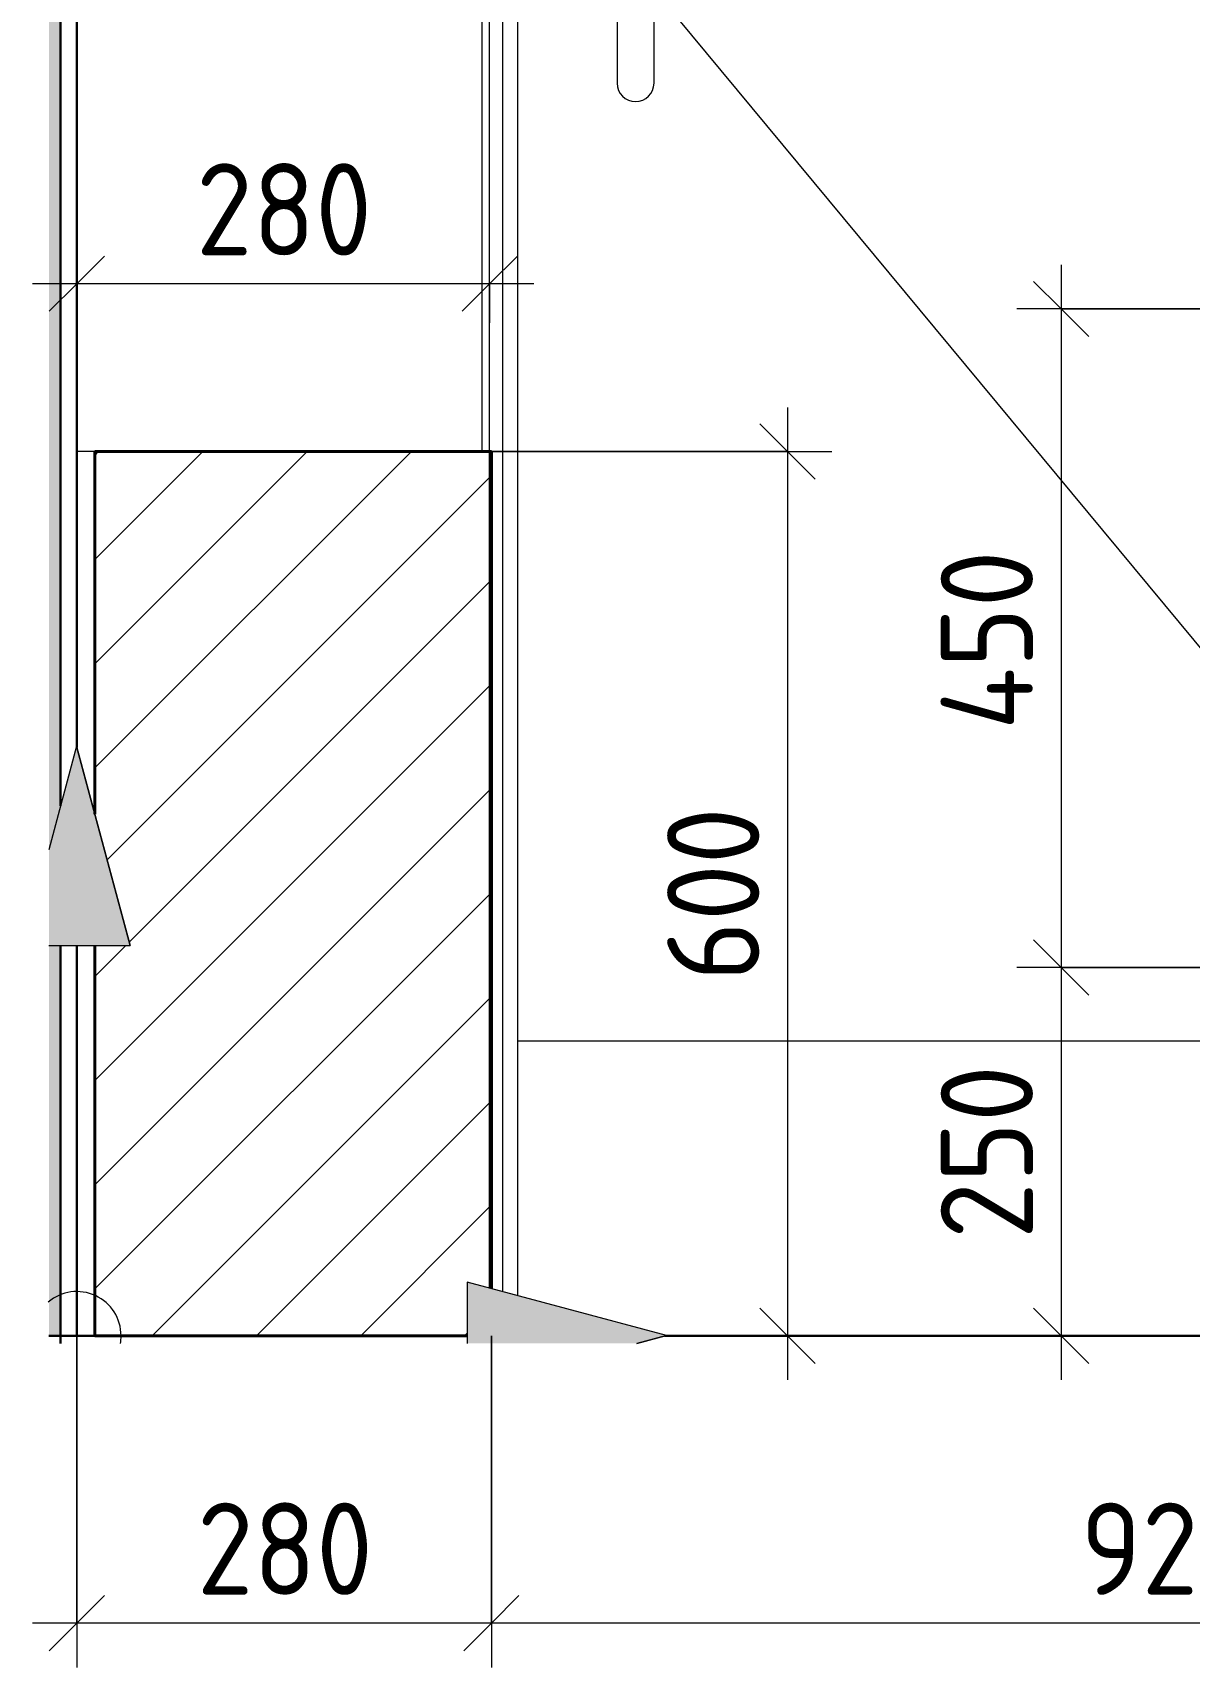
# Model space of a CAD drawing. Header units: millimetres. Extents: x 0 to 98412, y -2706 to 7916.
# Drawn here: x 69131 to 69916, y -225 to 884 of the extents above; entities that cross this region are included whole.
import ezdxf

# ---------------------------------------------------------------- set-up
doc = ezdxf.new("R2010")
doc.units = ezdxf.units.MM
for name, color, linetype, lineweight in [('A-ANNO-DIMS', 7, 'Continuous', 9), ('A-ANNO-DIMS-25', 7, 'Continuous', 9), ('A-DETL-GENF', 7, 'Continuous', 9), ('A-DOOR', 7, 'Continuous', 9), ('A-DOOR-FRAM-1', 7, 'Continuous', 9), ('A-WALL-PATT', 7, 'Continuous', 9), ('I-WALL', 7, 'Continuous', 9)]:
    doc.layers.add(name, color=color, linetype=linetype, lineweight=lineweight)
for name, color, linetype, lineweight, true_color in [('A-DETL', 5, 'Continuous', 40, 0x0000ff), ('A-DETL-GENF-1', 7, 'Continuous', 9, 0xe0e0e0), ('A-FLOR-FNSH-2', 7, 'Continuous', 30, 0x3c3c3c), ('A-WALL-4', 7, 'Continuous', 30, 0x3c3c3c), ('A-WALL-FNSH-3', 7, 'Continuous', 30, 0x3c3c3c), ('I-WALL-1', 7, 'Continuous', 9, 0x787878)]:
    doc.layers.add(name, color=color, linetype=linetype, lineweight=lineweight, true_color=true_color)
doc.styles.add('ISOCPEUR_1', font='isocpeur.ttf', dxfattribs={"width": 0.9, "height": 62.5})
doc.dimstyles.new('ISO-2_5_0_9К_БОЛЬШОЙ', dxfattribs={"dimscale": 304.8, "dimtxt": 62.248823, "dimasz": 0.123031, "dimexe": 0.098425, "dimexo": 0.246063, "dimgap": 0, "dimtad": 1, "dimdec": 0, "dimrnd": 10, "dimzin": 0, "dimdsep": 46, "dimtxsty": 'ISOCPEUR_1', "dimblk1": 'OBLIQUE', "dimblk2": 'OBLIQUE', "dimsah": 1, "dimcen": 0.09, "dimdle": 0.098425, "dimazin": 0, "dimtfac": 1, "dimtdec": 4, "dimtix": 1, "dimtmove": 0, "dimatfit": 3, "dimfxl": 1, "dimtvp": 1, "dimtolj": 1, "dimtzin": 0, "dimarcsym": 2})
doc.dimstyles.new('ISO-2_5_0_9К_БОЛЬШОЙ_округление', dxfattribs={"dimscale": 304.8, "dimtxt": 62.248823, "dimasz": 0.123031, "dimexe": 0.098425, "dimexo": 0, "dimgap": 0, "dimtad": 1, "dimdec": 0, "dimrnd": 10, "dimzin": 0, "dimdsep": 46, "dimtxsty": 'ISOCPEUR_1', "dimblk1": 'OBLIQUE', "dimblk2": 'OBLIQUE', "dimsah": 1, "dimcen": 0.09, "dimdle": 0.098425, "dimazin": 0, "dimtfac": 1, "dimtdec": 4, "dimtix": 1, "dimtmove": 0, "dimatfit": 3, "dimfxl": 1, "dimtvp": 1, "dimtolj": 1, "dimtzin": 0, "dimarcsym": 2})
pattern_1 = [(45, (69919.27, 0), (-35.3553, 35.3553), [])]

# ---------------------------------------------------------------- blocks, each defined once
blk = doc.blocks.new('110_Дверь_СКБ_1Ст_Внутренняя1 - Д-7_л__950x2100h_Туалет-21784696-Развертка 1_13-1')
at = {"layer": 'A-DOOR'}
for p, q in [((66027.5, 1150), (66027.5, 850)), ((66052.5, 850), (66052.5, 1150)), ((66052.5, 913.5), (66589, 266.5)), ((66810, 200), (65960, 200))]:
    blk.add_line(p, q, dxfattribs=at)
blk.add_arc((66040, 850), 12.5, 180, 360, dxfattribs=at)
at = {"layer": 'A-DOOR-FRAM-1'}
for p, q in [((65950, 29.9), (65950, 1800)), ((65960, 1800), (65960, 27.2))]:
    blk.add_line(p, q, dxfattribs=at)
blk = doc.blocks.new('Начало раскладки_красным - Начало раскладки_красным-26112293-Развертка 1_13-1')
at = {"layer": 'A-DETL-GENF'}
for points in [[(65642, 264.8), (65697.1, 264.8), (65660.8, 400), (65642, 329.8)], [(66040.9, -5.2), (66061, 0.2), (65925.7, 36.4), (65925.8, -5.2)]]:
    blk.add_hatch(color=256, dxfattribs=at).paths.add_polyline_path(points)
for p, q in [((65660.8, 400), (65642, 329.8)), ((65660.8, 400), (65642, 329.8)), ((65697.1, 264.8), (65660.8, 400)), ((65660.8, 400), (65697.1, 264.8)), ((65642, 264.8), (65697.1, 264.8)), ((65642, 264.8), (65697.1, 264.8)), ((65661, 30), (65660.8, 264.8)), ((66061, 0.2), (65925.7, 36.4)), ((65925.7, 36.4), (65925.8, -5.2)), ((66061, 0.2), (65925.7, 36.4)), ((65925.7, 36.4), (65925.8, -5.2)), ((65691, 0), (65925.8, 0.2)), ((66040.9, -5.2), (66061, 0.2)), ((66061, 0.2), (66040.9, -5.2))]:
    blk.add_line(p, q, dxfattribs=at)
for start, end in [(0.0336, 130.3711), (349.7361, 0.0336)]:
    blk.add_arc((65661, 0), 30, start, end, dxfattribs=at)
blk = doc.blocks.new('DIMBLOCK6-Развертка 1_13-1')
at = {"layer": 'A-ANNO-DIMS-25'}
for p, q in [((69442.2, 0), (69442.2, -225)), ((69442.2, -195), (69442.2, 0)), ((70360, 0), (70360, -225)), ((70360, -195), (70360, 0)), ((70360, -195), (69442.2, -195))]:
    blk.add_line(p, q, dxfattribs=at)
at = {"layer": 'A-ANNO-DIMS-25', "lineweight": 20}
for p, q in [((69442.2, -195), (69460.9, -176.2)), ((70360, -195), (70378.8, -176.2)), ((69442.2, -195), (69423.4, -213.7)), ((70360, -195), (70341.3, -213.7))]:
    blk.add_line(p, q, dxfattribs=at)
at = {"layer": 'A-ANNO-DIMS-25', "color": 0, "insert": (69841.9, -113.3), "char_height": 62.5, "width": 142.215, "attachment_point": 1, "line_spacing_factor": 1.149209, "style": 'ISOCPEUR_1'}
blk.add_mtext('920', dxfattribs=at)
blk = doc.blocks.new('_Oblique')
at = {"color": 0, "linetype": 'ByBlock', "lineweight": -2}
blk.add_line((-0.5, -0.5), (0.5, 0.5), dxfattribs=at)
blk = doc.blocks.new('DIMBLOCK7-Развертка 1_13-1')
at = {"layer": 'A-ANNO-DIMS-25'}
for p, q in [((69161, 0), (69161, -225)), ((69161, -195), (69161, 0)), ((69442.2, 0), (69442.2, -225)), ((69442.2, -195), (69442.2, 0)), ((69442.2, -195), (69131, -195))]:
    blk.add_line(p, q, dxfattribs=at)
at = {"layer": 'A-ANNO-DIMS-25', "lineweight": 20}
for p, q in [((69161, -195), (69179.8, -176.2)), ((69442.2, -195), (69460.9, -176.2)), ((69161, -195), (69142.3, -213.7)), ((69442.2, -195), (69423.4, -213.7))]:
    blk.add_line(p, q, dxfattribs=at)
at = {"layer": 'A-ANNO-DIMS-25', "color": 0, "insert": (69242.4, -113.3), "char_height": 62.5, "width": 142.215, "attachment_point": 1, "line_spacing_factor": 1.149209, "style": 'ISOCPEUR_1'}
blk.add_mtext('280', dxfattribs=at)
blk = doc.blocks.new('DIMBLOCK9-Развертка 1_13-1')
at = {"layer": 'A-ANNO-DIMS-25'}
for p, q in [((69161, 687.4), (69161, 743.9)), ((69441, 687.4), (69441, 743.9)), ((69471, 713.9), (69131, 713.9)), ((69161, 713.9), (69161, 687.4)), ((69441, 713.9), (69441, 687.4))]:
    blk.add_line(p, q, dxfattribs=at)
at = {"layer": 'A-ANNO-DIMS-25', "lineweight": 20}
for p, q in [((69161, 713.9), (69179.8, 732.7)), ((69441, 713.9), (69459.8, 732.7)), ((69161, 713.9), (69142.3, 695.2)), ((69441, 713.9), (69422.3, 695.2))]:
    blk.add_line(p, q, dxfattribs=at)
at = {"layer": 'A-ANNO-DIMS-25', "color": 0, "insert": (69241.8, 795.6), "char_height": 62.5, "width": 142.215, "attachment_point": 1, "line_spacing_factor": 1.149209, "style": 'ISOCPEUR_1'}
blk.add_mtext('280', dxfattribs=at)
blk = doc.blocks.new('DIMBLOCK10-Развертка 1_13-1')
at = {"layer": 'A-ANNO-DIMS-25'}
for p, q in [((69643.1, 630), (69643.1, -30)), ((69442.2, 600), (69673.1, 600)), ((69643.1, 600), (69442.2, 600)), ((69669.6, 0), (69613.1, 0)), ((69643.1, 0), (69669.6, 0))]:
    blk.add_line(p, q, dxfattribs=at)
at = {"layer": 'A-ANNO-DIMS-25', "lineweight": 20}
for p, q in [((69643.1, 600), (69624.3, 618.8)), ((69643.1, 600), (69661.8, 581.3)), ((69643.1, 0), (69624.3, 18.8)), ((69643.1, 0), (69661.8, -18.8))]:
    blk.add_line(p, q, dxfattribs=at)
at = {"layer": 'A-ANNO-DIMS-25', "color": 0, "insert": (69561.4, 240.7), "char_height": 62.5, "width": 142.215, "attachment_point": 1, "rotation": 90, "line_spacing_factor": 1.149209, "style": 'ISOCPEUR_1'}
blk.add_mtext('600', dxfattribs=at)
blk = doc.blocks.new('DIMBLOCK17-Развертка 1_13-1')
at = {"layer": 'A-ANNO-DIMS-25'}
for p, q in [((69828.7, 726.8), (69828.7, 250)), ((70014, 696.8), (69798.7, 696.8)), ((69828.7, 696.8), (70014, 696.8)), ((70014, 250), (69798.7, 250)), ((69828.7, 250), (70014, 250))]:
    blk.add_line(p, q, dxfattribs=at)
at = {"layer": 'A-ANNO-DIMS-25', "lineweight": 20}
for p, q in [((69828.7, 696.8), (69809.9, 715.5)), ((69828.7, 696.8), (69847.4, 678)), ((69828.7, 250), (69809.9, 268.7)), ((69828.7, 250), (69847.4, 231.2))]:
    blk.add_line(p, q, dxfattribs=at)
at = {"layer": 'A-ANNO-DIMS-25', "color": 0, "insert": (69747, 411.1), "char_height": 62.5, "width": 149.397, "attachment_point": 1, "rotation": 90, "line_spacing_factor": 1.149209, "style": 'ISOCPEUR_1'}
blk.add_mtext('450', dxfattribs=at)
blk = doc.blocks.new('DIMBLOCK18-Развертка 1_13-1')
at = {"layer": 'A-ANNO-DIMS-25', "lineweight": 20}
for p, q in [((69828.7, 250), (69809.9, 268.7)), ((69828.7, 250), (69847.4, 231.2)), ((69828.7, 0), (69809.9, 18.8)), ((69828.7, 0), (69847.4, -18.8))]:
    blk.add_line(p, q, dxfattribs=at)
at = {"layer": 'A-ANNO-DIMS-25'}
for p, q in [((70014, 250), (69798.7, 250)), ((69828.7, 250), (69828.7, -30)), ((69828.7, 250), (70014, 250)), ((70474, 0), (69798.7, 0)), ((69828.7, 0), (70474, 0))]:
    blk.add_line(p, q, dxfattribs=at)
at = {"layer": 'A-ANNO-DIMS-25', "color": 0, "insert": (69747, 65.7), "char_height": 62.5, "width": 142.215, "attachment_point": 1, "rotation": 90, "line_spacing_factor": 1.149209, "style": 'ISOCPEUR_1'}
blk.add_mtext('250', dxfattribs=at)

msp = doc.modelspace()

# ---------------------------------------------------------------- hatches: boundary and pattern name
at = {"layer": 'A-DETL-GENF-1'}
h = msp.add_hatch(dxfattribs=at)
h.set_pattern_fill('FP_16', color=256, style=0, pattern_type=2)
h.set_pattern_definition(pattern_1)
h.paths.add_polyline_path([(69425.8, 0), (69425.8, 0), (69425.8, 36.4), (69441, 32.3), (69441, 600), (69173.2, 600), (69173.2, 353.9), (69197.1, 264.8), (69173.2, 264.7), (69173.2, 0), (69410, 0)])
h = msp.add_hatch(dxfattribs=at)
h.set_pattern_fill('FP_16', color=256, style=0, pattern_type=2)
h.set_pattern_definition(pattern_1)
h.paths.add_polyline_path([(69442.2, 32), (69442.2, 600), (69441, 600), (69441, 32.3)])
at = {"layer": 'A-WALL-PATT'}
h = msp.add_hatch(dxfattribs=at)
h.set_pattern_fill('FP_14', color=256, style=0, pattern_type=2)
h.set_pattern_definition([(90, (69435.54, 0), (-600, 4e-14), []), (180, (69435.54, 0), (-7e-14, -600), [])])
h.paths.add_polyline_path([(69161, 0), (69173.2, 0), (69173.2, 264.8), (69161, 264.7), (69161, 146.8)])
h.paths.add_polyline_path([(69173.2, 353.9), (69173.2, 600), (69441, 600), (69441, 1800), (69161, 1800), (69161, 399.1)])
at = {"layer": 'I-WALL-1'}
h = msp.add_hatch(dxfattribs=at)
h.set_pattern_fill('FP_12', color=256, style=0, pattern_type=2)
h.set_pattern_definition([(0, (69919.2685, 0), (30.48, 7.62), [2.515, -20.345, 2.515, -20.345, -121.92]), (0, (69919.2685, 0), (30.48, 7.62), [-45.72, 2.515, -43.205, 2.515, -20.345, -53.34]), (0, (69919.2685, 0), (30.48, 7.62), [-114.3, 2.515, -12.725, 2.515, -35.585]), (120, (69930.6985, 3.81), (-21.839114, 22.586454), [2.515, -20.345, 2.515, -20.345, -121.92]), (120, (69930.6985, 3.81), (-21.839114, 22.586454), [-45.72, 2.515, -43.205, 2.515, -20.345, -53.34]), (120, (69930.6985, 3.81), (-21.839114, 22.586454), [-114.3, 2.515, -12.725, 2.515, -35.585]), (240, (69934.5085, 19.05), (-8.640886, -30.206454), [2.515, -20.345, 2.515, -20.345, -121.92]), (240, (69934.5085, 19.05), (-8.640886, -30.206454), [-45.72, 2.515, -43.205, 2.515, -20.345, -53.34]), (240, (69934.5085, 19.05), (-8.640886, -30.206454), [-114.3, 2.515, -12.725, 2.515, -35.585])])
h.paths.add_polyline_path([(69150, 0), (69150, 264.8), (69142, 264.7), (69142, 0)])
h.paths.add_polyline_path([(69142, 329.8), (69150, 359.7), (69150, 3470), (69142, 3470), (69142, 400)])

# ---------------------------------------------------------------- linework, layer by layer
at = {"layer": 'A-DETL'}
for p, q in [((69442.2, 600), (69173.2, 600)), ((69173.2, 600), (69173.2, 353.9)), ((69442.2, 32), (69442.2, 600)), ((69173.2, 264.8), (69173.2, 0)), ((69173.2, 0), (69425.8, 0))]:
    msp.add_line(p, q, dxfattribs=at)
at = {"layer": 'A-FLOR-FNSH-2'}
for p, q in [((69150, 0), (69150, -5.2)), ((69425.8, 0), (69161, 0)), ((70168.5, 0), (69560.2, 0)), ((69425.8, -0.1), (69142, -0.1)), ((70168.2, -0.1), (69559.8, -0.1))]:
    msp.add_line(p, q, dxfattribs=at)
at = {"layer": 'A-WALL-4'}
for p, q in [((69150, 0), (69150, 264.8)), ((69142, 0), (69150, 0))]:
    msp.add_line(p, q, dxfattribs=at)
at = {"layer": 'A-WALL-FNSH-3'}
for p, q in [((69150, 3400), (69150, 359.7)), ((69161, 399.1), (69161, 1800)), ((69161, 0), (69161, 264.8)), ((69150, 0), (69161, 0))]:
    msp.add_line(p, q, dxfattribs=at)
at = {"layer": 'I-WALL'}
msp.add_line((69441, 32.3), (69441, 1800), dxfattribs=at)

# ---------------------------------------------------------------- block references
at = {"layer": 'A-DETL-GENF'}
msp.add_blockref('Начало раскладки_красным - Начало раскладки_красным-26112293-Развертка 1_13-1', (3500, 0), dxfattribs=at)
at = {"layer": 'A-DOOR'}
msp.add_blockref('110_Дверь_СКБ_1Ст_Внутренняя1 - Д-7_л__950x2100h_Туалет-21784696-Развертка 1_13-1', (3500, 0), dxfattribs=at)

# ---------------------------------------------------------------- dimensions: what is measured, and where the dimension line sits
at = {"layer": 'A-ANNO-DIMS'}
for base, p1, p2, override, picture, middle in [((69161, 713.9), (69441, 687.4), (69161, 687.4), {"dimpost": '<>', "dimfxl": 280}, 'DIMBLOCK9-Развертка 1_13-1', (69301, 745.2)), ((69161, -195), (69442.2, 0), (69161, 0), {"dimpost": '<>', "dimfxl": 281.148273}, 'DIMBLOCK7-Развертка 1_13-1', (69301.6, -163.7)), ((69442.2, -195), (70360, 0), (69442.2, 0), {"dimpost": '<>', "dimfxl": 917.851727}, 'DIMBLOCK6-Развертка 1_13-1', (69901.1, -163.7))]:
    dim = msp.add_linear_dim(base=base, p1=p1, p2=p2, dimstyle='ISO-2_5_0_9К_БОЛЬШОЙ_округление', override=override, dxfattribs=at)
    dim.commit()
    dim.dimension.update_dxf_attribs({"geometry": picture, "text_midpoint": middle})
for base, p1, p2, dimstyle, override, picture, middle in [((69828.7, 250), (70089, 696.8), (70089, 250), 'ISO-2_5_0_9К_БОЛЬШОЙ', {"dimpost": '<>', "dimfxl": 446.782081}, 'DIMBLOCK17-Развертка 1_13-1', (69797.4, 473.4)), ((69643.1, 0), (69442.2, 600), (69669.6, 0), 'ISO-2_5_0_9К_БОЛЬШОЙ_округление', {"dimpost": '<>', "dimfxl": 641.654596}, 'DIMBLOCK10-Развертка 1_13-1', (69611.8, 300)), ((69828.7, 0), (70089, 250), (70549, 0), 'ISO-2_5_0_9К_БОЛЬШОЙ', {"dimpost": '<>', "dimfxl": 523.545605}, 'DIMBLOCK18-Развертка 1_13-1', (69797.4, 125))]:
    dim = msp.add_linear_dim(base=base, p1=p1, p2=p2, angle=90, dimstyle=dimstyle, override=override, dxfattribs=at)
    dim.commit()
    dim.dimension.update_dxf_attribs({"geometry": picture, "text_midpoint": middle})

doc.saveas('drawing.dxf')
